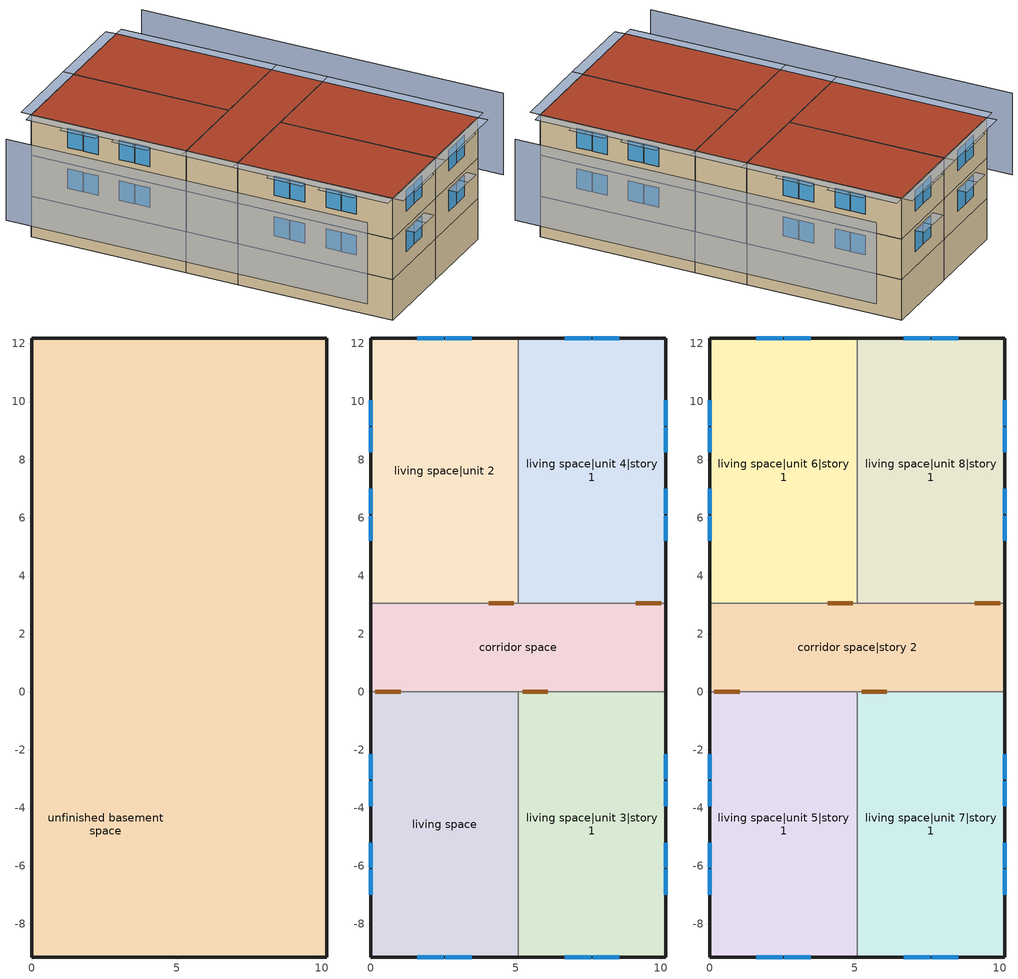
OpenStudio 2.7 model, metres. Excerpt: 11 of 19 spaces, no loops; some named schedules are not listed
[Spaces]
unfinished basement space
 floor foundation (FloorFndGrndUnfinB 2): 0,0 0,3.05 10.16,3.05 10.16,0 z-2.44
 floor foundation (FloorFndGrndUnfinB): 0,-9.14 0,0 5.08,0 5.08,-9.14 z-2.44
 floor foundation (FloorFndGrndUnfinB 1): 0,3.05 0,12.19 5.08,12.19 5.08,3.05 z-2.44
 floor foundation (FloorFndGrndUnfinB 4): 5.08,-9.14 5.08,0 10.16,0 10.16,-9.14 z-2.44
 floor foundation (FloorFndGrndUnfinB 3): 5.08,3.05 5.08,12.19 10.16,12.19 10.16,3.05 z-2.44
 wall foundation (WallFndGrndUnfinB 2): 0,3.05 0,0 / 10.16,0 10.16,3.05 z-2.44:0
 wall foundation (WallFndGrndUnfinB): 0,0 0,-9.14 5.08,-9.14 z-2.44:0
 wall foundation (WallFndGrndUnfinB 1): 5.08,12.19 0,12.19 0,3.05 z-2.44:0
 wall foundation (WallFndGrndUnfinB 4): 5.08,-9.14 10.16,-9.14 10.16,0 z-2.44:0
 wall foundation (WallFndGrndUnfinB 3): 10.16,3.05 10.16,12.19 5.08,12.19 z-2.44:0
 ceiling adiabatic (RoofUnfinUninsExt): 10.16,0 10.16,3.05 0,3.05 0,0 z0
living space
 floor to unfinished basement space (FloorUnfinBInsFin Reversed): 0,-9.14 0,0 5.08,0 5.08,-9.14 z0
 wall outside (WallExtInsFin): 0,0 0,-9.14 5.08,-9.14 z0:2.44
 wall adiabatic (WallIntFinUninsFin): 5.08,0 0,0 z0:2.44
 wall to living space|unit 3|story 1 (WallIntFinUninsFin Reversed): 5.08,-9.14 5.08,0 z0:2.44
 window (WindowConstruction): 1.6,-9.14 2.51,-9.14 / 2.57,-9.14 3.48,-9.14 z0.91:2.13; 0,-2.15 0,-3.02 / 0,-3.08 0,-3.95 / 0,-5.2 0,-6.07 / 0,-6.13 0,-6.99 z0.98:2.13
living space|unit 2
 floor to unfinished basement space (FloorUnfinBInsFin Reversed): 0,3.05 0,12.19 5.08,12.19 5.08,3.05 z0
 wall outside (WallExtInsFin): 5.08,12.19 0,12.19 0,3.05 z0:2.44
 wall to living space|unit 4|story 1 (WallIntFinUninsFin Reversed): 5.08,3.05 5.08,12.19 z0:2.44
 wall adiabatic (WallIntFinUninsFin): 0,3.05 5.08,3.05 z0:2.44
 window (WindowConstruction): 3.48,12.19 2.57,12.19 / 2.51,12.19 1.6,12.19 z0.91:2.13; 0,10.04 0,9.17 / 0,9.11 0,8.25 / 0,6.99 0,6.13 / 0,6.07 0,5.2 z0.98:2.13
living space|unit 3|story 1
 floor to unfinished basement space (FloorUnfinBInsFin Reversed): 5.08,-9.14 5.08,0 10.16,0 10.16,-9.14 z0
 wall outside (WallExtInsFin): 5.08,-9.14 10.16,-9.14 10.16,0 z0:2.44
 wall adiabatic (WallIntFinUninsFin): 10.16,0 5.08,0 z0:2.44
 window (WindowConstruction): 6.68,-9.14 7.59,-9.14 / 7.65,-9.14 8.56,-9.14 z0.91:2.13; 10.16,-6.99 10.16,-6.13 / 10.16,-6.07 10.16,-5.2 / 10.16,-3.95 10.16,-3.08 / 10.16,-3.02 10.16,-2.15 z0.98:2.13
living space|unit 4|story 1
 floor to unfinished basement space (FloorUnfinBInsFin Reversed): 5.08,3.05 5.08,12.19 10.16,12.19 10.16,3.05 z0
 wall outside (WallExtInsFin): 10.16,3.05 10.16,12.19 5.08,12.19 z0:2.44
 wall adiabatic (WallIntFinUninsFin): 5.08,3.05 10.16,3.05 z0:2.44
 window (WindowConstruction): 8.56,12.19 7.65,12.19 / 7.59,12.19 6.68,12.19 z0.91:2.13; 10.16,5.2 10.16,6.07 / 10.16,6.13 10.16,6.99 / 10.16,8.25 10.16,9.11 / 10.16,9.17 10.16,10.04 z0.98:2.13
corridor space
 floor adiabatic (FloorUnfinUninsUnfin): 0,0 0,3.05 10.16,3.05 10.16,0 z0
 wall outside (WallExtUninsUnfin): 0,3.05 0,0 / 10.16,0 10.16,3.05 z0:2.44
 wall adiabatic (WallIntUnfinUninsUnfin): 0,0 5.08,0 10.16,0 / 10.16,3.05 5.08,3.05 0,3.05 z0:2.44
 door inside (UninsDoor): 0.15,0 1.02,0 / 4.93,3.05 4.06,3.05 / 10.01,3.05 9.14,3.05 / 5.23,0 6.1,0 z0:2.13
 ceiling adiabatic (RoofUnfinUninsExt): 10.16,0 10.16,3.05 0,3.05 0,0 z2.44
living space|unit 5|story 1
 floor to living space (FloorFinUninsFin): 0,-9.14 0,0 5.08,0 5.08,-9.14 z2.44
 wall outside (WallExtInsFin): 0,0 0,-9.14 5.08,-9.14 z2.44:4.88
 wall adiabatic (WallIntFinUninsFin): 5.08,0 0,0 z2.44:4.88
 wall to living space|unit 7|story 1 (WallIntFinUninsFin Reversed): 5.08,-9.14 5.08,0 z2.44:4.88
 window (WindowConstruction): 1.6,-9.14 2.51,-9.14 / 2.57,-9.14 3.48,-9.14 z3.35:4.57; 0,-2.15 0,-3.02 / 0,-3.08 0,-3.95 / 0,-5.2 0,-6.07 / 0,-6.13 0,-6.99 z3.42:4.57
 roof outside (RoofFinInsExt): 5.08,-9.14 5.08,0 0,0 0,-9.14 z4.88
living space|unit 6|story 1
 floor to living space|unit 2 (FloorFinUninsFin): 0,3.05 0,12.19 5.08,12.19 5.08,3.05 z2.44
 wall outside (WallExtInsFin): 5.08,12.19 0,12.19 0,3.05 z2.44:4.88
 wall adiabatic (WallIntFinUninsFin): 0,3.05 5.08,3.05 z2.44:4.88
 wall to living space|unit 8|story 1 (WallIntFinUninsFin): 5.08,3.05 5.08,12.19 z2.44:4.88
 window (WindowConstruction): 3.48,12.19 2.57,12.19 / 2.51,12.19 1.6,12.19 z3.35:4.57; 0,10.04 0,9.17 / 0,9.11 0,8.25 / 0,6.99 0,6.13 / 0,6.07 0,5.2 z3.42:4.57
 roof outside (RoofFinInsExt): 5.08,3.05 5.08,12.19 0,12.19 0,3.05 z4.88
living space|unit 7|story 1
 floor to living space|unit 3|story 1 (FloorFinUninsFin): 5.08,-9.14 5.08,0 10.16,0 10.16,-9.14 z2.44
 wall outside (WallExtInsFin): 5.08,-9.14 10.16,-9.14 10.16,0 z2.44:4.88
 wall adiabatic (WallIntFinUninsFin): 10.16,0 5.08,0 z2.44:4.88
 window (WindowConstruction): 6.68,-9.14 7.59,-9.14 / 7.65,-9.14 8.56,-9.14 z3.35:4.57; 10.16,-6.99 10.16,-6.13 / 10.16,-6.07 10.16,-5.2 / 10.16,-3.95 10.16,-3.08 / 10.16,-3.02 10.16,-2.15 z3.42:4.57
 roof outside (RoofFinInsExt): 10.16,-9.14 10.16,0 5.08,0 5.08,-9.14 z4.88
living space|unit 8|story 1
 floor to living space|unit 4|story 1 (FloorFinUninsFin): 5.08,3.05 5.08,12.19 10.16,12.19 10.16,3.05 z2.44
 wall outside (WallExtInsFin): 10.16,3.05 10.16,12.19 5.08,12.19 z2.44:4.88
 wall adiabatic (WallIntFinUninsFin): 5.08,3.05 10.16,3.05 z2.44:4.88
 window (WindowConstruction): 8.56,12.19 7.65,12.19 / 7.59,12.19 6.68,12.19 z3.35:4.57; 10.16,5.2 10.16,6.07 / 10.16,6.13 10.16,6.99 / 10.16,8.25 10.16,9.11 / 10.16,9.17 10.16,10.04 z3.42:4.57
 roof outside (RoofFinInsExt): 10.16,3.05 10.16,12.19 5.08,12.19 5.08,3.05 z4.88
corridor space|story 2
 floor adiabatic (FloorUnfinUninsUnfin): 0,0 0,3.05 10.16,3.05 10.16,0 z2.44
 wall outside (WallExtUninsUnfin): 0,3.05 0,0 / 10.16,0 10.16,3.05 z2.44:4.88
 wall adiabatic (WallIntUnfinUninsUnfin): 10.16,3.05 5.08,3.05 0,3.05 / 0,0 5.08,0 10.16,0 z2.44:4.88
 door inside (UninsDoor): 10.01,3.05 9.14,3.05 / 5.23,0 6.1,0 / 4.93,3.05 4.06,3.05 / 0.15,0 1.02,0 z2.44:4.57
 roof outside (RoofUnfinUninsExt): 10.16,0 10.16,3.05 0,3.05 0,0 z4.88
shading: -3.05,12.19 -3.05,-9.14 / 13.21,-9.14 13.21,12.19 z0:4.88; 5.08,-9.75 10.16,-9.75 10.16,-9.14 5.08,-9.14 z4.88; 10.77,-9.14 10.77,0 10.16,0 10.16,-9.14 z4.88; 0,-9.75 5.08,-9.75 5.08,-9.14 0,-9.14 z4.88; -0.61,0 -0.61,-9.14 0,-9.14 0,0 z4.88; 5.08,12.8 0,12.8 0,12.19 5.08,12.19 z4.88; -0.61,12.19 -0.61,3.05 0,3.05 0,12.19 z4.88; 10.77,3.05 10.77,12.19 10.16,12.19 10.16,3.05 z4.88; 10.16,12.8 5.08,12.8 5.08,12.19 10.16,12.19 z4.88; 10.77,0 10.77,3.05 10.16,3.05 10.16,0 z4.88; -0.61,3.05 -0.61,0 0,0 0,3.05 z4.88; 1.44,12.19 2.66,12.19 2.66,12.8 1.44,12.8 z4.72; 0,-4.1 0,-2.93 -0.61,-2.93 -0.61,-4.1 z2.29; 6.52,12.19 7.74,12.19 7.74,12.8 6.52,12.8 z2.29; 2.66,-9.14 1.44,-9.14 1.44,-9.75 2.66,-9.75 z2.29; 0,-3.17 0,-2 -0.61,-2 -0.61,-3.17 z4.72; 7.74,-9.14 6.52,-9.14 6.52,-9.75 7.74,-9.75 z2.29; 3.64,-9.14 2.42,-9.14 2.42,-9.75 3.64,-9.75 z2.29; 10.16,6.22 10.16,5.05 10.77,5.05 10.77,6.22 z2.29; 8.72,-9.14 7.5,-9.14 7.5,-9.75 8.72,-9.75 z2.29; 3.64,-9.14 2.42,-9.14 2.42,-9.75 3.64,-9.75 z4.72; 2.66,-9.14 1.44,-9.14 1.44,-9.75 2.66,-9.75 z4.72; 7.74,-9.14 6.52,-9.14 6.52,-9.75 7.74,-9.75 z4.72; 8.72,-9.14 7.5,-9.14 7.5,-9.75 8.72,-9.75 z4.72; 2.42,12.19 3.64,12.19 3.64,12.8 2.42,12.8 z2.29; 2.42,12.19 3.64,12.19 3.64,12.8 2.42,12.8 z4.72; 1.44,12.19 2.66,12.19 2.66,12.8 1.44,12.8 z2.29; 7.5,12.19 8.72,12.19 8.72,12.8 7.5,12.8 z2.29; 10.16,6.22 10.16,5.05 10.77,5.05 10.77,6.22 z4.72; 7.5,12.19 8.72,12.19 8.72,12.8 7.5,12.8 z4.72; 6.52,12.19 7.74,12.19 7.74,12.8 6.52,12.8 z4.72; 0,-3.17 0,-2 -0.61,-2 -0.61,-3.17 z2.29; 10.16,-5.05 10.16,-6.22 10.77,-6.22 10.77,-5.05 z4.72; 0,-6.22 0,-5.05 -0.61,-5.05 -0.61,-6.22 z2.29; 0,-7.15 0,-5.97 -0.61,-5.97 -0.61,-7.15 z2.29; 0,9.02 0,10.19 -0.61,10.19 -0.61,9.02 z2.29; 0,8.09 0,9.27 -0.61,9.27 -0.61,8.09 z2.29; 0,5.97 0,7.15 -0.61,7.15 -0.61,5.97 z2.29; 0,5.05 0,6.22 -0.61,6.22 -0.61,5.05 z2.29; 0,-6.22 0,-5.05 -0.61,-5.05 -0.61,-6.22 z4.72; 0,-4.1 0,-2.93 -0.61,-2.93 -0.61,-4.1 z4.72; 0,-7.15 0,-5.97 -0.61,-5.97 -0.61,-7.15 z4.72; 10.16,-2.93 10.16,-4.1 10.77,-4.1 10.77,-2.93 z4.72; 0,9.02 0,10.19 -0.61,10.19 -0.61,9.02 z4.72; 0,8.09 0,9.27 -0.61,9.27 -0.61,8.09 z4.72; 0,5.97 0,7.15 -0.61,7.15 -0.61,5.97 z4.72; 0,5.05 0,6.22 -0.61,6.22 -0.61,5.05 z4.72; 10.16,-5.97 10.16,-7.15 10.77,-7.15 10.77,-5.97 z2.29; 10.16,-2 10.16,-3.17 10.77,-3.17 10.77,-2 z4.72; 10.16,-5.05 10.16,-6.22 10.77,-6.22 10.77,-5.05 z2.29; 10.16,-2.93 10.16,-4.1 10.77,-4.1 10.77,-2.93 z2.29; 10.16,-2 10.16,-3.17 10.77,-3.17 10.77,-2 z2.29; 10.16,7.15 10.16,5.97 10.77,5.97 10.77,7.15 z2.29; 10.16,9.27 10.16,8.09 10.77,8.09 10.77,9.27 z2.29; 10.16,10.19 10.16,9.02 10.77,9.02 10.77,10.19 z2.29; 10.16,-5.97 10.16,-7.15 10.77,-7.15 10.77,-5.97 z4.72; 10.16,7.15 10.16,5.97 10.77,5.97 10.77,7.15 z4.72; 10.16,9.27 10.16,8.09 10.77,8.09 10.77,9.27 z4.72; 10.16,10.19 10.16,9.02 10.77,9.02 10.77,10.19 z4.72
[Site]
Denver Intl Ap_CO_USA: Latitude {deg}=39.83; Longitude {deg}=-104.65; Time Zone {hr}=-7; Elevation {m}=1650; Terrain=Suburbs
[ClimateZones]
Climate Zone Institution Name 2=Building America; Climate Zone Document Year 2=0; Climate Zone Value 2=Cold
[Site:WaterMainsTemperature]
Calculation Method=Correlation; Annual Average Outdoor Air Temperature {C}=10.8753; Maximum Difference In Monthly Average Outdoor Air Temperatures {deltaC}=23.1524
[Site:GroundTemperature:Deep]
10.8753, 10.8753, 10.8753, 10.8753, 10.8753, 10.8753, 10.8753, 10.8753, 10.8753, 10.8753, 10.8753, 10.8753
[Building]
Building 1: North Axis {deg}=270; Standards Number of Stories=3; Standards Number of Above Ground Stories=2; Standards Building Type=multifamily; Standards Number of Living Units=8
[SizingPeriod:DesignDay] Barometric Pressure {Pa}=83011.8; Wind Direction {deg}=0; Sky Clearness=0; Snow Indicator=0; Day of Month=21; Daylight Saving Time Indicator=0; Humidity Indicating Type=Wetbulb; Dry-Bulb Temperature Range Modifier Type=DefaultMultipliers; Solar Model Indicator=ASHRAEClearSky
Name | Maximum Dry-Bulb Temperature {C} | Daily Dry-Bulb Temperature Range {deltaC} | Humidity Indicating Conditions at Maximum Dry-Bulb | Wind Speed {m/s} | Month | Day Type
Ann Htg 99% Condns DB | -14 | 0 | -14 | 12 | 1 | WinterDesignDay
Ann Clg 1% Condns DB=>MWB | 33.2 | 15.2 | 15.6 | 4.2 | 7 | SummerDesignDay
[Material] Roughness=Rough
Name | Thickness {m} | Conductivity {W/m-K} | Density {kg/m3} | Specific Heat {J/kg-K} | Thermal Absorptance | Solar Absorptance | Visible Absorptance
Asphalt Shingles, Medium | 0.009525 | 0.162714 | 1121.4 | 1465.45 | 0.91 | 0.85 | 0.85
RoofSheathing | 0.01905 | 0.115458 | 512.64 | 1214.23
RoofIns | 0.23495 | 0.0475499 | 78.34581 | 1123.46
Drywall 0.5 in. | 0.0127 | 0.160291 | 801 | 837.4 | 0.9 | 0.5 | 0.1
RoofStudAndAirRoof | 0.23495 | 9.59352 | 37.0049 | 1207.88
Vinyl, Light | 0.009525 | 0.089435 | 177.822 | 1046.75 | 0.9 | 0.3 | 0.3
WallSheathing | 0.0127 | 0.115458 | 512.64 | 1214.23
WallStudAndCavity | 0.0889 | 0.054245 | 162.403 | 1178.92
WallStudAndCavity 1 | 0.0889 | 0.393744 | 83.0341 | 1211.67
WallStudAndCavity 2 | 0.0889 | 0.396154 | 83.0341 | 1211.67
WallStudAndCavity 3 | 0.0889 | 0.403258 | 83.0341 | 1211.67
res furniture material living space | 0.1524 | 0.115458 | 640.8 | 1214.23 | 0.9 | 0.6 | 0.1
FoundationExtVertIns; FoundationExtVertIns 1; FoundationExtVertIns 2; FoundationExtVertIns 3; FoundationExtVertIns 4 | 0.051816 | 0.029427 | 32.04 | 1214.23
Concrete 8.0 in. | 0.2032 | 1.31141 | 2242.8 | 837.4 | 0.9
Concrete 4.0 in. | 0.1016 | 1.31141 | 2242.8 | 837.4 | 0.9
FloorIns | 0.23495 | 2.59817 | 67.691 | 1210.98
Wood Floor | 0.015875 | 0.115458 | 544.68 | 1214.23
Floor Covering | 0.0127 | 0.0433444 | 54.468 | 1339.84 | 0.9 | 0.9
FloorFinStudAndAirFloor | 0.1397 | 0.557395 | 67.691 | 1210.98
FloorFinStudAndAirFloor 1 | 0.1397 | 0.606274 | 67.691 | 1210.98
DoorMaterial | 0.04445 | 0.0612267 | 512.64 | 1214.23
[Construction]
RoofFinInsExt: Asphalt Shingles, Medium, RoofSheathing, RoofIns, Drywall 0.5 in.
RoofUnfinUninsExt: Asphalt Shingles, Medium, RoofSheathing, RoofStudAndAirRoof
WallExtInsFin: Vinyl, Light, WallSheathing, WallStudAndCavity, Drywall 0.5 in.
WallExtUninsUnfin: Vinyl, Light, WallSheathing, WallStudAndCavity 1
WallIntFinUninsFin: Vinyl, Light, WallStudAndCavity 2, Drywall 0.5 in.
WallIntFinUninsFin Reversed: Drywall 0.5 in., WallStudAndCavity 2, Vinyl, Light
WallIntUnfinUninsUnfin: Vinyl, Light, WallStudAndCavity 3
res furniture construction living space; res furniture construction living space|unit 2; res furniture construction living space|unit 3|story 1; res furniture construction living space|unit 4|story 1; res furniture construction living space|unit 8|story 1; res furniture construction living space|unit 5|story 1; res furniture construction living space|unit 6|story 1; res furniture construction living space|unit 7|story 1; res furniture construction unfinished basement space: res furniture material living space
WallFndGrndUnfinB; WallFndGrndUnfinB 1; WallFndGrndUnfinB 2; WallFndGrndUnfinB 3; WallFndGrndUnfinB 4: Concrete 8.0 in.
FloorFndGrndUnfinB; FloorFndGrndUnfinB 1; FloorFndGrndUnfinB 2; FloorFndGrndUnfinB 3; FloorFndGrndUnfinB 4: Concrete 4.0 in.
FloorUnfinBInsFin Reversed: Floor Covering, Wood Floor, RoofSheathing, FloorIns
FloorFinUninsFin: Drywall 0.5 in., FloorFinStudAndAirFloor, RoofSheathing, Wood Floor, Floor Covering
FloorUnfinUninsUnfin: FloorFinStudAndAirFloor 1, RoofSheathing
WindowConstruction: WindowMaterial
UninsDoor: DoorMaterial
[WindowMaterial:Shade]
CoolingShade: Solar Transmittance=0.999; Solar Reflectance=0.00099; Visible Transmittance=0.999; Visible Reflectance=0.00099; Thermal Hemispherical Emissivity=1e-005; Thermal Transmittance=0.999; Thickness {m}=0.0001; Conductivity {W/m-K}=10000; Shade to Glass Distance {m}=0.001; Top Opening Multiplier=0; Bottom Opening Multiplier=0; Left-Side Opening Multiplier=0; Right-Side Opening Multiplier=0; Airflow Permeability=0
[WindowMaterial:SimpleGlazingSystem]
WindowMaterial: U-Factor {W/m2-K}=2.10086; Solar Heat Gain Coefficient=0.21
[ThermalZone] Use Ideal Air Loads=No
Name | Thermostat | Volume {m3}
living zone | living zone temperature setpoint
living zone|unit 2 | living zone|unit 2 temperature setpoint
living zone|unit 3 | living zone|unit 3 temperature setpoint
living zone|unit 4 | living zone|unit 4 temperature setpoint
living zone|unit 5 | living zone|unit 5 temperature setpoint
living zone|unit 6 | living zone|unit 6 temperature setpoint
living zone|unit 7 | living zone|unit 7 temperature setpoint
living zone|unit 8 | living zone|unit 8 temperature setpoint
corridor zone; unfinished basement zone
res ds res ac asys ret air zone; res ds res fur gas asys ret air zone; res ds res ac_unit 2 asys ret air zone; res ds res fur gas_unit 2 asys ret air zone; res ds res ac_unit 4 asys ret air zone; res ds res fur gas_unit 4 asys ret air zone; res ds res ac_unit 3 asys ret air zone; res ds res fur gas_unit 3 asys ret air zone |  | 0.25
[Space]
Name | Space Type | Thermal Zone | Building Unit
living space | Space Type 1 | living zone | unit 1
living space|unit 2 | Space Type 1 | living zone|unit 2 | unit 2
living space|unit 3|story 1 | Space Type 1 | living zone|unit 3 | unit 3
living space|unit 4|story 1 | Space Type 1 | living zone|unit 4 | unit 4
living space|unit 5|story 1 | Space Type 1 | living zone|unit 5 | unit 5
living space|unit 6|story 1 | Space Type 1 | living zone|unit 6 | unit 6
living space|unit 7|story 1 | Space Type 1 | living zone|unit 7 | unit 7
living space|unit 8|story 1 | Space Type 1 | living zone|unit 8 | unit 8
corridor space; corridor space|story 2 | Space Type 2 | corridor zone
unfinished basement space | Space Type 3 | unfinished basement zone
res ds res ac asys ret air space |  | res ds res ac asys ret air zone
res ds res fur gas asys ret air space |  | res ds res fur gas asys ret air zone
res ds res ac_unit 2 asys ret air space |  | res ds res ac_unit 2 asys ret air zone
res ds res fur gas_unit 2 asys ret air space |  | res ds res fur gas_unit 2 asys ret air zone
res ds res ac_unit 4 asys ret air space |  | res ds res ac_unit 4 asys ret air zone
res ds res fur gas_unit 4 asys ret air space |  | res ds res fur gas_unit 4 asys ret air zone
res ds res ac_unit 3 asys ret air space |  | res ds res ac_unit 3 asys ret air zone
res ds res fur gas_unit 3 asys ret air space |  | res ds res fur gas_unit 3 asys ret air zone
[SpaceType]
Name | Standards Space Type
Space Type 1 | living
Space Type 2 | corridor
Space Type 3 | unfinished basement
[BuildingUnit] Building Unit Type=Residential
unit 1; unit 2; unit 3; unit 4; unit 5; unit 6; unit 7; unit 8
[People:Definition] Number of People Calculation Method=People; Number of People {people}=3.39; Fraction Radiant=0.319734; Sensible Heat Fraction=0.573; Carbon Dioxide Generation Rate {m3/s-W}=0; Enable ASHRAE 55 Comfort Warnings=No; Mean Radiant Temperature Calculation Type=ZoneAveraged
res occupants|living space; res occupants|unit 8|living space|unit 8|story 1; res occupants|unit 2|living space|unit 2; res occupants|unit 7|living space|unit 7|story 1; res occupants|unit 6|living space|unit 6|story 1; res occupants|unit 4|living space|unit 4|story 1; res occupants|unit 3|living space|unit 3|story 1; res occupants|unit 5|living space|unit 5|story 1
[People] Number of People Schedule=res occupants schedule; Activity Level Schedule=Schedule Ruleset 1; Multiplier=1
Name | People Definition | Space or SpaceType
res occupants|living space | res occupants|living space | living space
res occupants|unit 8|living space|unit 8|story 1 | res occupants|unit 8|living space|unit 8|story 1 | living space|unit 8|story 1
res occupants|unit 2|living space|unit 2 | res occupants|unit 2|living space|unit 2 | living space|unit 2
res occupants|unit 7|living space|unit 7|story 1 | res occupants|unit 7|living space|unit 7|story 1 | living space|unit 7|story 1
res occupants|unit 6|living space|unit 6|story 1 | res occupants|unit 6|living space|unit 6|story 1 | living space|unit 6|story 1
res occupants|unit 4|living space|unit 4|story 1 | res occupants|unit 4|living space|unit 4|story 1 | living space|unit 4|story 1
res occupants|unit 3|living space|unit 3|story 1 | res occupants|unit 3|living space|unit 3|story 1 | living space|unit 3|story 1
res occupants|unit 5|living space|unit 5|story 1 | res occupants|unit 5|living space|unit 5|story 1 | living space|unit 5|story 1
[InternalMass:Definition] Design Level Calculation Method=SurfaceArea
Name | Construction | Surface Area {m2}
res furniture mass living space | res furniture construction living space | 18.5806
res furniture mass living space|unit 2 | res furniture construction living space|unit 2 | 18.5806
res furniture mass living space|unit 3|story 1 | res furniture construction living space|unit 3|story 1 | 18.5806
res furniture mass living space|unit 4|story 1 | res furniture construction living space|unit 4|story 1 | 18.5806
res furniture mass living space|unit 8|story 1 | res furniture construction living space|unit 8|story 1 | 18.5806
res furniture mass living space|unit 5|story 1 | res furniture construction living space|unit 5|story 1 | 18.5806
res furniture mass living space|unit 6|story 1 | res furniture construction living space|unit 6|story 1 | 18.5806
res furniture mass living space|unit 7|story 1 | res furniture construction living space|unit 7|story 1 | 18.5806
res furniture mass unfinished basement space | res furniture construction unfinished basement space | 86.7095
[InternalMass] Multiplier=1
Name | Internal Mass Definition | Space or SpaceType
res furniture mass living space | res furniture mass living space | living space
res furniture mass living space|unit 2 | res furniture mass living space|unit 2 | living space|unit 2
res furniture mass living space|unit 3|story 1 | res furniture mass living space|unit 3|story 1 | living space|unit 3|story 1
res furniture mass living space|unit 4|story 1 | res furniture mass living space|unit 4|story 1 | living space|unit 4|story 1
res furniture mass living space|unit 8|story 1 | res furniture mass living space|unit 8|story 1 | living space|unit 8|story 1
res furniture mass living space|unit 5|story 1 | res furniture mass living space|unit 5|story 1 | living space|unit 5|story 1
res furniture mass living space|unit 6|story 1 | res furniture mass living space|unit 6|story 1 | living space|unit 6|story 1
res furniture mass living space|unit 7|story 1 | res furniture mass living space|unit 7|story 1 | living space|unit 7|story 1
res furniture mass unfinished basement space | res furniture mass unfinished basement space | unfinished basement space
[Foundation:Kiva] Exterior Vertical Insulation Depth {m}=2.4384; Wall Height Above Grade {m}=0.2032; Wall Depth Below Slab {m}=0.2032
Name | Exterior Vertical Insulation Material
Foundation Kiva 1 | FoundationExtVertIns
Foundation Kiva 2 | FoundationExtVertIns 1
Foundation Kiva 3 | FoundationExtVertIns 2
Foundation Kiva 4 | FoundationExtVertIns 3
Foundation Kiva 5 | FoundationExtVertIns 4
[Foundation:Kiva:Settings]
Soil Conductivity {W/m-K}=1.731; Soil Density {kg/m3}=1842.3; Soil Specific Heat {J/kg-K}=418.7; Ground Solar Absorptivity=0.9; Ground Thermal Absorptivity=0.9; Ground Surface Roughness {m}=0.03; Far-Field Width {m}=40; Deep-Ground Boundary Condition=ZeroFlux; Deep-Ground Depth {m}=40; Minimum Cell Dimension {m}=0.02; Maximum Cell Growth Coefficient=1.5; Simulation Timestep=Hourly
[SurfaceProperty:ExposedFoundationPerimeter] Exposed Perimeter Calculation Method=TotalExposedPerimeter
Name | Total Exposed Perimeter {m}
Surface 67; Surface 73; Surface 89; Surface 79 | 14.224
Surface 61 | 6.096
[ShadingControl]
WindowShadingControl: Shading Type=InteriorShade; Shading Device Material=CoolingShade; Shading Control Type=OnIfScheduleAllows; Schedule=Window shading schedule; Shading Control Is Scheduled=Yes
[ThermostatSetpoint:DualSetpoint] Heating Setpoint Temperature Schedule=res heating setpoint; Cooling Setpoint Temperature Schedule=res cooling setpoint
living zone|unit 6 temperature setpoint; living zone temperature setpoint; living zone|unit 8 temperature setpoint; living zone|unit 2 temperature setpoint; living zone|unit 3 temperature setpoint; living zone|unit 5 temperature setpoint; living zone|unit 4 temperature setpoint; living zone|unit 7 temperature setpoint
[ElectricEquipment:Definition] Design Level Calculation Method=EquipmentLevel
Name | Design Level {W} | Fraction Latent | Fraction Radiant | Fraction Lost
res refrig; res refrig|unit 8; res refrig|unit 2; res refrig|unit 7; res refrig|unit 6; res refrig|unit 4; res refrig|unit 3; res refrig|unit 5 | 65.0889 | 0 | 0 | 0
res misc plug loads|living space; res misc plug loads|unit 8|living space|unit 8|story 1; res misc plug loads|unit 2|living space|unit 2; res misc plug loads|unit 7|living space|unit 7|story 1; res misc plug loads|unit 6|living space|unit 6|story 1; res misc plug loads|unit 4|living space|unit 4|story 1; res misc plug loads|unit 3|living space|unit 3|story 1; res misc plug loads|unit 5|living space|unit 5|story 1 | 326.642 | 0.021 | 0.558 | 0.049
res infil_1 house fan; res infil_1 range fan; res infil_1 bath fan; res infil_8 house fan; res infil_8 range fan; res infil_8 bath fan; res infil_2 house fan; res infil_2 range fan; res infil_2 bath fan; res infil_7 house fan; res infil_7 range fan; res infil_7 bath fan; res infil_6 house fan; res infil_6 range fan; res infil_6 bath fan; res infil_4 house fan; res infil_4 range fan; res infil_4 bath fan; res infil_3 house fan; res infil_3 range fan; res infil_3 bath fan; res infil_5 house fan; res infil_5 range fan; res infil_5 bath fan | 0 | 0 | 0 | 1
[ElectricEquipment]
Name | Electric Equipment Definition | Space or SpaceType | Schedule
res refrig | res refrig | living space | res refrig schedule
res refrig|unit 8 | res refrig|unit 8 | living space|unit 8|story 1 | res refrig schedule
res refrig|unit 2 | res refrig|unit 2 | living space|unit 2 | res refrig schedule
res refrig|unit 7 | res refrig|unit 7 | living space|unit 7|story 1 | res refrig schedule
res refrig|unit 6 | res refrig|unit 6 | living space|unit 6|story 1 | res refrig schedule
res refrig|unit 4 | res refrig|unit 4 | living space|unit 4|story 1 | res refrig schedule
res refrig|unit 3 | res refrig|unit 3 | living space|unit 3|story 1 | res refrig schedule
res refrig|unit 5 | res refrig|unit 5 | living space|unit 5|story 1 | res refrig schedule
res misc plug loads|living space | res misc plug loads|living space | living space | res misc plug loads schedule
res misc plug loads|unit 8|living space|unit 8|story 1 | res misc plug loads|unit 8|living space|unit 8|story 1 | living space|unit 8|story 1 | res misc plug loads schedule
res misc plug loads|unit 2|living space|unit 2 | res misc plug loads|unit 2|living space|unit 2 | living space|unit 2 | res misc plug loads schedule
res misc plug loads|unit 7|living space|unit 7|story 1 | res misc plug loads|unit 7|living space|unit 7|story 1 | living space|unit 7|story 1 | res misc plug loads schedule
res misc plug loads|unit 6|living space|unit 6|story 1 | res misc plug loads|unit 6|living space|unit 6|story 1 | living space|unit 6|story 1 | res misc plug loads schedule
res misc plug loads|unit 4|living space|unit 4|story 1 | res misc plug loads|unit 4|living space|unit 4|story 1 | living space|unit 4|story 1 | res misc plug loads schedule
res misc plug loads|unit 3|living space|unit 3|story 1 | res misc plug loads|unit 3|living space|unit 3|story 1 | living space|unit 3|story 1 | res misc plug loads schedule
res misc plug loads|unit 5|living space|unit 5|story 1 | res misc plug loads|unit 5|living space|unit 5|story 1 | living space|unit 5|story 1 | res misc plug loads schedule
res infil_1 house fan | res infil_1 house fan | living space | Always On Discrete
res infil_1 range fan | res infil_1 range fan | living space | Always On Discrete
res infil_1 bath fan | res infil_1 bath fan | living space | Always On Discrete
res infil_8 house fan | res infil_8 house fan | living space|unit 8|story 1 | Always On Discrete
res infil_8 range fan | res infil_8 range fan | living space|unit 8|story 1 | Always On Discrete
res infil_8 bath fan | res infil_8 bath fan | living space|unit 8|story 1 | Always On Discrete
res infil_2 house fan | res infil_2 house fan | living space|unit 2 | Always On Discrete
res infil_2 range fan | res infil_2 range fan | living space|unit 2 | Always On Discrete
res infil_2 bath fan | res infil_2 bath fan | living space|unit 2 | Always On Discrete
res infil_7 house fan | res infil_7 house fan | living space|unit 7|story 1 | Always On Discrete
res infil_7 range fan | res infil_7 range fan | living space|unit 7|story 1 | Always On Discrete
res infil_7 bath fan | res infil_7 bath fan | living space|unit 7|story 1 | Always On Discrete
res infil_6 house fan | res infil_6 house fan | living space|unit 6|story 1 | Always On Discrete
res infil_6 range fan | res infil_6 range fan | living space|unit 6|story 1 | Always On Discrete
res infil_6 bath fan | res infil_6 bath fan | living space|unit 6|story 1 | Always On Discrete
res infil_4 house fan | res infil_4 house fan | living space|unit 4|story 1 | Always On Discrete
res infil_4 range fan | res infil_4 range fan | living space|unit 4|story 1 | Always On Discrete
res infil_4 bath fan | res infil_4 bath fan | living space|unit 4|story 1 | Always On Discrete
res infil_3 house fan | res infil_3 house fan | living space|unit 3|story 1 | Always On Discrete
res infil_3 range fan | res infil_3 range fan | living space|unit 3|story 1 | Always On Discrete
res infil_3 bath fan | res infil_3 bath fan | living space|unit 3|story 1 | Always On Discrete
res infil_5 house fan | res infil_5 house fan | living space|unit 5|story 1 | Always On Discrete
res infil_5 range fan | res infil_5 range fan | living space|unit 5|story 1 | Always On Discrete
res infil_5 bath fan | res infil_5 bath fan | living space|unit 5|story 1 | Always On Discrete
[Lights:Definition] Design Level Calculation Method=LightingLevel; Lighting Level {W}=182.252; Fraction Radiant=0.6; Fraction Visible=0.2; Return Air Fraction=0
res lighting living space; res lighting|unit 8 living space|unit 8|story 1; res lighting|unit 2 living space|unit 2; res lighting|unit 7 living space|unit 7|story 1; res lighting|unit 6 living space|unit 6|story 1; res lighting|unit 4 living space|unit 4|story 1; res lighting|unit 3 living space|unit 3|story 1; res lighting|unit 5 living space|unit 5|story 1
[Lights] Schedule=res lighting schedule; Fraction Replaceable=1
Name | Lights Definition | Space or SpaceType
res lighting living space | res lighting living space | living space
res lighting|unit 8 living space|unit 8|story 1 | res lighting|unit 8 living space|unit 8|story 1 | living space|unit 8|story 1
res lighting|unit 2 living space|unit 2 | res lighting|unit 2 living space|unit 2 | living space|unit 2
res lighting|unit 7 living space|unit 7|story 1 | res lighting|unit 7 living space|unit 7|story 1 | living space|unit 7|story 1
res lighting|unit 6 living space|unit 6|story 1 | res lighting|unit 6 living space|unit 6|story 1 | living space|unit 6|story 1
res lighting|unit 4 living space|unit 4|story 1 | res lighting|unit 4 living space|unit 4|story 1 | living space|unit 4|story 1
res lighting|unit 3 living space|unit 3|story 1 | res lighting|unit 3 living space|unit 3|story 1 | living space|unit 3|story 1
res lighting|unit 5 living space|unit 5|story 1 | res lighting|unit 5 living space|unit 5|story 1 | living space|unit 5|story 1
[Exterior:Lights:Definition]
res lighting exterior: Design Level {W}=174.721
[Exterior:Lights]
res lighting exterior: Exterior Lights Definition=res lighting exterior; Schedule=res lighting schedule
[SpaceInfiltration:DesignFlowRate] Schedule=Always On Discrete
res infil|unfinished basement space: Space or SpaceType=unfinished basement space; Design Flow Rate Calculation Method=AirChanges/Hour; Air Changes per Hour {1/hr}=0.1; Constant Term Coefficient=1; Temperature Term Coefficient=0; Velocity Term Coefficient=0; Velocity Squared Term Coefficient=0
res nv_1 flow; res infil_1 flow: Space or SpaceType=living space; Design Flow Rate Calculation Method=Flow/Space; Design Flow Rate {m3/s}=0
res nv_8 flow; res infil_8 flow: Space or SpaceType=living space|unit 8|story 1; Design Flow Rate Calculation Method=Flow/Space; Design Flow Rate {m3/s}=0
res nv_2 flow; res infil_2 flow: Space or SpaceType=living space|unit 2; Design Flow Rate Calculation Method=Flow/Space; Design Flow Rate {m3/s}=0
res nv_7 flow; res infil_7 flow: Space or SpaceType=living space|unit 7|story 1; Design Flow Rate Calculation Method=Flow/Space; Design Flow Rate {m3/s}=0
res nv_6 flow; res infil_6 flow: Space or SpaceType=living space|unit 6|story 1; Design Flow Rate Calculation Method=Flow/Space; Design Flow Rate {m3/s}=0
res nv_4 flow; res infil_4 flow: Space or SpaceType=living space|unit 4|story 1; Design Flow Rate Calculation Method=Flow/Space; Design Flow Rate {m3/s}=0
res nv_3 flow; res infil_3 flow: Space or SpaceType=living space|unit 3|story 1; Design Flow Rate Calculation Method=Flow/Space; Design Flow Rate {m3/s}=0
res nv_5 flow; res infil_5 flow: Space or SpaceType=living space|unit 5|story 1; Design Flow Rate Calculation Method=Flow/Space; Design Flow Rate {m3/s}=0
[OtherEquipment:Definition] Design Level Calculation Method=EquipmentLevel; Design Level {W}=0
res ds res ac asys SupSLkToLvEq; res ds res ac asys SupLatLkToLvEq; res ds res ac asys SupDCnToLvEq; res ds res ac asys SupDCnToAhEq; res ds res ac asys RetDCnToPlEq; res ds res ac asys RetDCnToAhEquip; res ds res ac asys SupSLkToAhEq; res ds res ac asys SupLatLkToAhEq; res ds res ac asys RetSLkEq; res ds res ac asys RetLatLkEq; res ds res fur gas asys SupSLkToLvEq; res ds res fur gas asys SupLatLkToLvEq; res ds res fur gas asys SupDCnToLvEq; res ds res fur gas asys SupDCnToAhEq; res ds res fur gas asys RetDCnToPlEq; res ds res fur gas asys RetDCnToAhEquip; res ds res fur gas asys SupSLkToAhEq; res ds res fur gas asys SupLatLkToAhEq; res ds res fur gas asys RetSLkEq; res ds res fur gas asys RetLatLkEq; res ds res ac_unit 2 asys SupSLkToLvEq; res ds res ac_unit 2 asys SupLatLkToLvEq; res ds res ac_unit 2 asys SupDCnToLvEq; res ds res ac_unit 2 asys SupDCnToAhEq; res ds res ac_unit 2 asys RetDCnToPlEq; res ds res ac_unit 2 asys RetDCnToAhEquip; res ds res ac_unit 2 asys SupSLkToAhEq; res ds res ac_unit 2 asys SupLatLkToAhEq; res ds res ac_unit 2 asys RetSLkEq; res ds res ac_unit 2 asys RetLatLkEq; res ds res fur gas_unit 2 asys SupSLkToLvEq; res ds res fur gas_unit 2 asys SupLatLkToLvEq; res ds res fur gas_unit 2 asys SupDCnToLvEq; res ds res fur gas_unit 2 asys SupDCnToAhEq; res ds res fur gas_unit 2 asys RetDCnToPlEq; res ds res fur gas_unit 2 asys RetDCnToAhEquip; res ds res fur gas_unit 2 asys SupSLkToAhEq; res ds res fur gas_unit 2 asys SupLatLkToAhEq; res ds res fur gas_unit 2 asys RetSLkEq; res ds res fur gas_unit 2 asys RetLatLkEq; res ds res ac_unit 4 asys SupSLkToLvEq; res ds res ac_unit 4 asys SupLatLkToLvEq; res ds res ac_unit 4 asys SupDCnToLvEq; res ds res ac_unit 4 asys SupDCnToAhEq; res ds res ac_unit 4 asys RetDCnToPlEq; res ds res ac_unit 4 asys RetDCnToAhEquip; res ds res ac_unit 4 asys SupSLkToAhEq; res ds res ac_unit 4 asys SupLatLkToAhEq; res ds res ac_unit 4 asys RetSLkEq; res ds res ac_unit 4 asys RetLatLkEq; res ds res fur gas_unit 4 asys SupSLkToLvEq; res ds res fur gas_unit 4 asys SupLatLkToLvEq; res ds res fur gas_unit 4 asys SupDCnToLvEq; res ds res fur gas_unit 4 asys SupDCnToAhEq; res ds res fur gas_unit 4 asys RetDCnToPlEq; res ds res fur gas_unit 4 asys RetDCnToAhEquip; res ds res fur gas_unit 4 asys SupSLkToAhEq; res ds res fur gas_unit 4 asys SupLatLkToAhEq; res ds res fur gas_unit 4 asys RetSLkEq; res ds res fur gas_unit 4 asys RetLatLkEq; res ds res ac_unit 3 asys SupSLkToLvEq; res ds res ac_unit 3 asys SupLatLkToLvEq; res ds res ac_unit 3 asys SupDCnToLvEq; res ds res ac_unit 3 asys SupDCnToAhEq; res ds res ac_unit 3 asys RetDCnToPlEq; res ds res ac_unit 3 asys RetDCnToAhEquip; res ds res ac_unit 3 asys SupSLkToAhEq; res ds res ac_unit 3 asys SupLatLkToAhEq; res ds res ac_unit 3 asys RetSLkEq; res ds res ac_unit 3 asys RetLatLkEq; res ds res fur gas_unit 3 asys SupSLkToLvEq; res ds res fur gas_unit 3 asys SupLatLkToLvEq; res ds res fur gas_unit 3 asys SupDCnToLvEq; res ds res fur gas_unit 3 asys SupDCnToAhEq; res ds res fur gas_unit 3 asys RetDCnToPlEq; res ds res fur gas_unit 3 asys RetDCnToAhEquip; res ds res fur gas_unit 3 asys SupSLkToAhEq; res ds res fur gas_unit 3 asys SupLatLkToAhEq; res ds res fur gas_unit 3 asys RetSLkEq; res ds res fur gas_unit 3 asys RetLatLkEq
[OtherEquipment] Schedule=Always On Discrete; Fuel Type=None
Name | Other Equipment Definition | Space or SpaceType
res ds res ac asys SupSLkToLvEq | res ds res ac asys SupSLkToLvEq | living space
res ds res ac asys SupLatLkToLvEq | res ds res ac asys SupLatLkToLvEq | living space
res ds res ac asys SupDCnToLvEq | res ds res ac asys SupDCnToLvEq | living space
res ds res ac asys SupDCnToAhEq | res ds res ac asys SupDCnToAhEq | unfinished basement space
res ds res ac asys RetDCnToPlEq | res ds res ac asys RetDCnToPlEq | res ds res ac asys ret air space
res ds res ac asys RetDCnToAhEquip | res ds res ac asys RetDCnToAhEquip | unfinished basement space
res ds res ac asys SupSLkToAhEq | res ds res ac asys SupSLkToAhEq | unfinished basement space
res ds res ac asys SupLatLkToAhEq | res ds res ac asys SupLatLkToAhEq | unfinished basement space
res ds res ac asys RetSLkEq | res ds res ac asys RetSLkEq | res ds res ac asys ret air space
res ds res ac asys RetLatLkEq | res ds res ac asys RetLatLkEq | res ds res ac asys ret air space
res ds res fur gas asys SupSLkToLvEq | res ds res fur gas asys SupSLkToLvEq | living space
res ds res fur gas asys SupLatLkToLvEq | res ds res fur gas asys SupLatLkToLvEq | living space
res ds res fur gas asys SupDCnToLvEq | res ds res fur gas asys SupDCnToLvEq | living space
res ds res fur gas asys SupDCnToAhEq | res ds res fur gas asys SupDCnToAhEq | unfinished basement space
res ds res fur gas asys RetDCnToPlEq | res ds res fur gas asys RetDCnToPlEq | res ds res fur gas asys ret air space
res ds res fur gas asys RetDCnToAhEquip | res ds res fur gas asys RetDCnToAhEquip | unfinished basement space
res ds res fur gas asys SupSLkToAhEq | res ds res fur gas asys SupSLkToAhEq | unfinished basement space
res ds res fur gas asys SupLatLkToAhEq | res ds res fur gas asys SupLatLkToAhEq | unfinished basement space
res ds res fur gas asys RetSLkEq | res ds res fur gas asys RetSLkEq | res ds res fur gas asys ret air space
res ds res fur gas asys RetLatLkEq | res ds res fur gas asys RetLatLkEq | res ds res fur gas asys ret air space
res ds res ac_unit 2 asys SupSLkToLvEq | res ds res ac_unit 2 asys SupSLkToLvEq | living space|unit 2
res ds res ac_unit 2 asys SupLatLkToLvEq | res ds res ac_unit 2 asys SupLatLkToLvEq | living space|unit 2
res ds res ac_unit 2 asys SupDCnToLvEq | res ds res ac_unit 2 asys SupDCnToLvEq | living space|unit 2
res ds res ac_unit 2 asys SupDCnToAhEq | res ds res ac_unit 2 asys SupDCnToAhEq | unfinished basement space
res ds res ac_unit 2 asys RetDCnToPlEq | res ds res ac_unit 2 asys RetDCnToPlEq | res ds res ac_unit 2 asys ret air space
res ds res ac_unit 2 asys RetDCnToAhEquip | res ds res ac_unit 2 asys RetDCnToAhEquip | unfinished basement space
res ds res ac_unit 2 asys SupSLkToAhEq | res ds res ac_unit 2 asys SupSLkToAhEq | unfinished basement space
res ds res ac_unit 2 asys SupLatLkToAhEq | res ds res ac_unit 2 asys SupLatLkToAhEq | unfinished basement space
res ds res ac_unit 2 asys RetSLkEq | res ds res ac_unit 2 asys RetSLkEq | res ds res ac_unit 2 asys ret air space
res ds res ac_unit 2 asys RetLatLkEq | res ds res ac_unit 2 asys RetLatLkEq | res ds res ac_unit 2 asys ret air space
res ds res fur gas_unit 2 asys SupSLkToLvEq | res ds res fur gas_unit 2 asys SupSLkToLvEq | living space|unit 2
res ds res fur gas_unit 2 asys SupLatLkToLvEq | res ds res fur gas_unit 2 asys SupLatLkToLvEq | living space|unit 2
res ds res fur gas_unit 2 asys SupDCnToLvEq | res ds res fur gas_unit 2 asys SupDCnToLvEq | living space|unit 2
res ds res fur gas_unit 2 asys SupDCnToAhEq | res ds res fur gas_unit 2 asys SupDCnToAhEq | unfinished basement space
res ds res fur gas_unit 2 asys RetDCnToPlEq | res ds res fur gas_unit 2 asys RetDCnToPlEq | res ds res fur gas_unit 2 asys ret air space
res ds res fur gas_unit 2 asys RetDCnToAhEquip | res ds res fur gas_unit 2 asys RetDCnToAhEquip | unfinished basement space
res ds res fur gas_unit 2 asys SupSLkToAhEq | res ds res fur gas_unit 2 asys SupSLkToAhEq | unfinished basement space
res ds res fur gas_unit 2 asys SupLatLkToAhEq | res ds res fur gas_unit 2 asys SupLatLkToAhEq | unfinished basement space
res ds res fur gas_unit 2 asys RetSLkEq | res ds res fur gas_unit 2 asys RetSLkEq | res ds res fur gas_unit 2 asys ret air space
res ds res fur gas_unit 2 asys RetLatLkEq | res ds res fur gas_unit 2 asys RetLatLkEq | res ds res fur gas_unit 2 asys ret air space
res ds res ac_unit 4 asys SupSLkToLvEq | res ds res ac_unit 4 asys SupSLkToLvEq | living space|unit 4|story 1
res ds res ac_unit 4 asys SupLatLkToLvEq | res ds res ac_unit 4 asys SupLatLkToLvEq | living space|unit 4|story 1
res ds res ac_unit 4 asys SupDCnToLvEq | res ds res ac_unit 4 asys SupDCnToLvEq | living space|unit 4|story 1
res ds res ac_unit 4 asys SupDCnToAhEq | res ds res ac_unit 4 asys SupDCnToAhEq | unfinished basement space
res ds res ac_unit 4 asys RetDCnToPlEq | res ds res ac_unit 4 asys RetDCnToPlEq | res ds res ac_unit 4 asys ret air space
res ds res ac_unit 4 asys RetDCnToAhEquip | res ds res ac_unit 4 asys RetDCnToAhEquip | unfinished basement space
res ds res ac_unit 4 asys SupSLkToAhEq | res ds res ac_unit 4 asys SupSLkToAhEq | unfinished basement space
res ds res ac_unit 4 asys SupLatLkToAhEq | res ds res ac_unit 4 asys SupLatLkToAhEq | unfinished basement space
res ds res ac_unit 4 asys RetSLkEq | res ds res ac_unit 4 asys RetSLkEq | res ds res ac_unit 4 asys ret air space
res ds res ac_unit 4 asys RetLatLkEq | res ds res ac_unit 4 asys RetLatLkEq | res ds res ac_unit 4 asys ret air space
res ds res fur gas_unit 4 asys SupSLkToLvEq | res ds res fur gas_unit 4 asys SupSLkToLvEq | living space|unit 4|story 1
res ds res fur gas_unit 4 asys SupLatLkToLvEq | res ds res fur gas_unit 4 asys SupLatLkToLvEq | living space|unit 4|story 1
res ds res fur gas_unit 4 asys SupDCnToLvEq | res ds res fur gas_unit 4 asys SupDCnToLvEq | living space|unit 4|story 1
res ds res fur gas_unit 4 asys SupDCnToAhEq | res ds res fur gas_unit 4 asys SupDCnToAhEq | unfinished basement space
res ds res fur gas_unit 4 asys RetDCnToPlEq | res ds res fur gas_unit 4 asys RetDCnToPlEq | res ds res fur gas_unit 4 asys ret air space
res ds res fur gas_unit 4 asys RetDCnToAhEquip | res ds res fur gas_unit 4 asys RetDCnToAhEquip | unfinished basement space
res ds res fur gas_unit 4 asys SupSLkToAhEq | res ds res fur gas_unit 4 asys SupSLkToAhEq | unfinished basement space
res ds res fur gas_unit 4 asys SupLatLkToAhEq | res ds res fur gas_unit 4 asys SupLatLkToAhEq | unfinished basement space
res ds res fur gas_unit 4 asys RetSLkEq | res ds res fur gas_unit 4 asys RetSLkEq | res ds res fur gas_unit 4 asys ret air space
res ds res fur gas_unit 4 asys RetLatLkEq | res ds res fur gas_unit 4 asys RetLatLkEq | res ds res fur gas_unit 4 asys ret air space
res ds res ac_unit 3 asys SupSLkToLvEq | res ds res ac_unit 3 asys SupSLkToLvEq | living space|unit 3|story 1
res ds res ac_unit 3 asys SupLatLkToLvEq | res ds res ac_unit 3 asys SupLatLkToLvEq | living space|unit 3|story 1
res ds res ac_unit 3 asys SupDCnToLvEq | res ds res ac_unit 3 asys SupDCnToLvEq | living space|unit 3|story 1
res ds res ac_unit 3 asys SupDCnToAhEq | res ds res ac_unit 3 asys SupDCnToAhEq | unfinished basement space
res ds res ac_unit 3 asys RetDCnToPlEq | res ds res ac_unit 3 asys RetDCnToPlEq | res ds res ac_unit 3 asys ret air space
res ds res ac_unit 3 asys RetDCnToAhEquip | res ds res ac_unit 3 asys RetDCnToAhEquip | unfinished basement space
res ds res ac_unit 3 asys SupSLkToAhEq | res ds res ac_unit 3 asys SupSLkToAhEq | unfinished basement space
res ds res ac_unit 3 asys SupLatLkToAhEq | res ds res ac_unit 3 asys SupLatLkToAhEq | unfinished basement space
res ds res ac_unit 3 asys RetSLkEq | res ds res ac_unit 3 asys RetSLkEq | res ds res ac_unit 3 asys ret air space
res ds res ac_unit 3 asys RetLatLkEq | res ds res ac_unit 3 asys RetLatLkEq | res ds res ac_unit 3 asys ret air space
res ds res fur gas_unit 3 asys SupSLkToLvEq | res ds res fur gas_unit 3 asys SupSLkToLvEq | living space|unit 3|story 1
res ds res fur gas_unit 3 asys SupLatLkToLvEq | res ds res fur gas_unit 3 asys SupLatLkToLvEq | living space|unit 3|story 1
res ds res fur gas_unit 3 asys SupDCnToLvEq | res ds res fur gas_unit 3 asys SupDCnToLvEq | living space|unit 3|story 1
res ds res fur gas_unit 3 asys SupDCnToAhEq | res ds res fur gas_unit 3 asys SupDCnToAhEq | unfinished basement space
res ds res fur gas_unit 3 asys RetDCnToPlEq | res ds res fur gas_unit 3 asys RetDCnToPlEq | res ds res fur gas_unit 3 asys ret air space
res ds res fur gas_unit 3 asys RetDCnToAhEquip | res ds res fur gas_unit 3 asys RetDCnToAhEquip | unfinished basement space
res ds res fur gas_unit 3 asys SupSLkToAhEq | res ds res fur gas_unit 3 asys SupSLkToAhEq | unfinished basement space
res ds res fur gas_unit 3 asys SupLatLkToAhEq | res ds res fur gas_unit 3 asys SupLatLkToAhEq | unfinished basement space
res ds res fur gas_unit 3 asys RetSLkEq | res ds res fur gas_unit 3 asys RetSLkEq | res ds res fur gas_unit 3 asys ret air space
res ds res fur gas_unit 3 asys RetLatLkEq | res ds res fur gas_unit 3 asys RetLatLkEq | res ds res fur gas_unit 3 asys ret air space
[ZoneMixing] Schedule=Always On Continuous; Design Flow Rate Calculation Method=Flow/Zone; Design Flow Rate {m3/s}=0
Name | Zone | Source Zone
res ds res ac asys AhToLivMix; res ds res fur gas asys AhToLivMix | living zone | unfinished basement zone
res ds res ac asys LivToAhMix; res ds res fur gas asys LivToAhMix | unfinished basement zone | living zone
res ds res ac_unit 2 asys AhToLivMix; res ds res fur gas_unit 2 asys AhToLivMix | living zone|unit 2 | unfinished basement zone
res ds res ac_unit 2 asys LivToAhMix; res ds res fur gas_unit 2 asys LivToAhMix | unfinished basement zone | living zone|unit 2
res ds res ac_unit 4 asys AhToLivMix; res ds res fur gas_unit 4 asys AhToLivMix | living zone|unit 4 | unfinished basement zone
res ds res ac_unit 4 asys LivToAhMix; res ds res fur gas_unit 4 asys LivToAhMix | unfinished basement zone | living zone|unit 4
res ds res ac_unit 3 asys AhToLivMix; res ds res fur gas_unit 3 asys AhToLivMix | living zone|unit 3 | unfinished basement zone
res ds res ac_unit 3 asys LivToAhMix; res ds res fur gas_unit 3 asys LivToAhMix | unfinished basement zone | living zone|unit 3
[Schedule:Ruleset]
Name | Default Day Schedule | Summer Design Day Schedule | Winter Design Day Schedule
res occupants schedule | Schedule Day 3 | res occupants schedule summer design | res occupants schedule winter design
Schedule Ruleset 1 | Schedule Day 4
Window shading schedule | Schedule Day 19
res heating setpoint | Schedule Day 6 | res heating setpoint summer design | res heating setpoint winter design
res cooling setpoint | Schedule Day 7 | res cooling setpoint summer design | res cooling setpoint winter design
res refrig schedule | Schedule Day 8 | res refrig schedule summer design | res refrig schedule winter design
res lighting schedule | Schedule Day 27 | res lighting schedule summer design | res lighting schedule winter design
res misc plug loads schedule | Schedule Day 44 | res misc plug loads schedule summer design | res misc plug loads schedule winter design
[Schedule:Day]
Schedule Day 3; res occupants schedule winter design; Schedule Day 19; Schedule Day 8; res refrig schedule winter design; Schedule Day 27; res lighting schedule winter design; Schedule Day 44; res misc plug loads schedule winter design: 24, 0, 0
res occupants schedule summer design; res refrig schedule summer design; res lighting schedule summer design; res misc plug loads schedule summer design: 24, 0, 1
Schedule Day 4: 24, 0, 112.539
[Schedule:Rule] Apply Sunday=Yes; Apply Monday=Yes; Apply Tuesday=Yes; Apply Wednesday=Yes; Apply Thursday=Yes; Apply Friday=Yes; Apply Saturday=Yes; Date Specification Type=DateRange; Start Day=1
Name | Schedule Ruleset | Rule Order | Day Schedule | Start Month | End Month | End Day
res occupants schedule allday ruleset1 | res occupants schedule | 11 | res occupants schedule allday1 | 1 | 1 | 31
res occupants schedule allday ruleset2 | res occupants schedule | 10 | res occupants schedule allday2 | 2 | 2 | 28
res occupants schedule allday ruleset3 | res occupants schedule | 9 | res occupants schedule allday3 | 3 | 3 | 31
res occupants schedule allday ruleset4 | res occupants schedule | 8 | res occupants schedule allday4 | 4 | 4 | 30
res occupants schedule allday ruleset5 | res occupants schedule | 7 | res occupants schedule allday5 | 5 | 5 | 31
res occupants schedule allday ruleset6 | res occupants schedule | 6 | res occupants schedule allday6 | 6 | 6 | 30
res occupants schedule allday ruleset7 | res occupants schedule | 5 | res occupants schedule allday7 | 7 | 7 | 31
res occupants schedule allday ruleset8 | res occupants schedule | 4 | res occupants schedule allday8 | 8 | 8 | 31
res occupants schedule allday ruleset9 | res occupants schedule | 3 | res occupants schedule allday9 | 9 | 9 | 30
res occupants schedule allday ruleset10 | res occupants schedule | 2 | res occupants schedule allday10 | 10 | 10 | 31
res occupants schedule allday ruleset11 | res occupants schedule | 1 | res occupants schedule allday11 | 11 | 11 | 30
res occupants schedule allday ruleset12 | res occupants schedule | 0 | res occupants schedule allday12 | 12 | 12 | 31
Window shading schedule allday ruleset1 | Window shading schedule | 11 | Window shading schedule allday1 | 1 | 1 | 31
Window shading schedule allday ruleset2 | Window shading schedule | 10 | Window shading schedule allday2 | 2 | 2 | 28
Window shading schedule allday ruleset3 | Window shading schedule | 9 | Window shading schedule allday3 | 3 | 3 | 31
Window shading schedule allday ruleset4 | Window shading schedule | 8 | Window shading schedule allday4 | 4 | 4 | 30
Window shading schedule allday ruleset5 | Window shading schedule | 7 | Window shading schedule allday5 | 5 | 5 | 31
Window shading schedule allday ruleset6 | Window shading schedule | 6 | Window shading schedule allday6 | 6 | 6 | 30
Window shading schedule allday ruleset7 | Window shading schedule | 5 | Window shading schedule allday7 | 7 | 7 | 31
Window shading schedule allday ruleset8 | Window shading schedule | 4 | Window shading schedule allday8 | 8 | 8 | 31
Window shading schedule allday ruleset9 | Window shading schedule | 3 | Window shading schedule allday9 | 9 | 9 | 30
Window shading schedule allday ruleset10 | Window shading schedule | 2 | Window shading schedule allday10 | 10 | 10 | 31
Window shading schedule allday ruleset11 | Window shading schedule | 1 | Window shading schedule allday11 | 11 | 11 | 30
Window shading schedule allday ruleset12 | Window shading schedule | 0 | Window shading schedule allday12 | 12 | 12 | 31
res refrig schedule allday ruleset1 | res refrig schedule | 11 | res refrig schedule allday1 | 1 | 1 | 31
res refrig schedule allday ruleset2 | res refrig schedule | 10 | res refrig schedule allday2 | 2 | 2 | 28
res refrig schedule allday ruleset3 | res refrig schedule | 9 | res refrig schedule allday3 | 3 | 3 | 31
res refrig schedule allday ruleset4 | res refrig schedule | 8 | res refrig schedule allday4 | 4 | 4 | 30
res refrig schedule allday ruleset5 | res refrig schedule | 7 | res refrig schedule allday5 | 5 | 5 | 31
res refrig schedule allday ruleset6 | res refrig schedule | 6 | res refrig schedule allday6 | 6 | 6 | 30
res refrig schedule allday ruleset7 | res refrig schedule | 5 | res refrig schedule allday7 | 7 | 7 | 31
res refrig schedule allday ruleset8 | res refrig schedule | 4 | res refrig schedule allday8 | 8 | 8 | 31
res refrig schedule allday ruleset9 | res refrig schedule | 3 | res refrig schedule allday9 | 9 | 9 | 30
res refrig schedule allday ruleset10 | res refrig schedule | 2 | res refrig schedule allday10 | 10 | 10 | 31
res refrig schedule allday ruleset11 | res refrig schedule | 1 | res refrig schedule allday11 | 11 | 11 | 30
res refrig schedule allday ruleset12 | res refrig schedule | 0 | res refrig schedule allday12 | 12 | 12 | 31
res lighting schedule allday ruleset1 | res lighting schedule | 11 | res lighting schedule allday1 | 1 | 1 | 31
res lighting schedule allday ruleset2 | res lighting schedule | 10 | res lighting schedule allday2 | 2 | 2 | 28
res lighting schedule allday ruleset3 | res lighting schedule | 9 | res lighting schedule allday3 | 3 | 3 | 31
res lighting schedule allday ruleset4 | res lighting schedule | 8 | res lighting schedule allday4 | 4 | 4 | 30
res lighting schedule allday ruleset5 | res lighting schedule | 7 | res lighting schedule allday5 | 5 | 5 | 31
res lighting schedule allday ruleset6 | res lighting schedule | 6 | res lighting schedule allday6 | 6 | 6 | 30
res misc plug loads schedule allday ruleset1 | res misc plug loads schedule | 11 | res misc plug loads schedule allday1 | 1 | 1 | 31
res misc plug loads schedule allday ruleset2 | res misc plug loads schedule | 10 | res misc plug loads schedule allday2 | 2 | 2 | 28
res misc plug loads schedule allday ruleset3 | res misc plug loads schedule | 9 | res misc plug loads schedule allday3 | 3 | 3 | 31
res misc plug loads schedule allday ruleset4 | res misc plug loads schedule | 8 | res misc plug loads schedule allday4 | 4 | 4 | 30
res misc plug loads schedule allday ruleset5 | res misc plug loads schedule | 7 | res misc plug loads schedule allday5 | 5 | 5 | 31
res misc plug loads schedule allday ruleset6 | res misc plug loads schedule | 6 | res misc plug loads schedule allday6 | 6 | 6 | 30
res misc plug loads schedule allday ruleset7 | res misc plug loads schedule | 5 | res misc plug loads schedule allday7 | 7 | 7 | 31
res misc plug loads schedule allday ruleset8 | res misc plug loads schedule | 4 | res misc plug loads schedule allday8 | 8 | 8 | 31
res misc plug loads schedule allday ruleset9 | res misc plug loads schedule | 3 | res misc plug loads schedule allday9 | 9 | 9 | 30
res misc plug loads schedule allday ruleset10 | res misc plug loads schedule | 2 | res misc plug loads schedule allday10 | 10 | 10 | 31
res misc plug loads schedule allday ruleset11 | res misc plug loads schedule | 1 | res misc plug loads schedule allday11 | 11 | 11 | 30
res misc plug loads schedule allday ruleset12 | res misc plug loads schedule | 0 | res misc plug loads schedule allday12 | 12 | 12 | 31
[Schedule:Constant] Value=1
Always On Discrete; Always On Continuous
